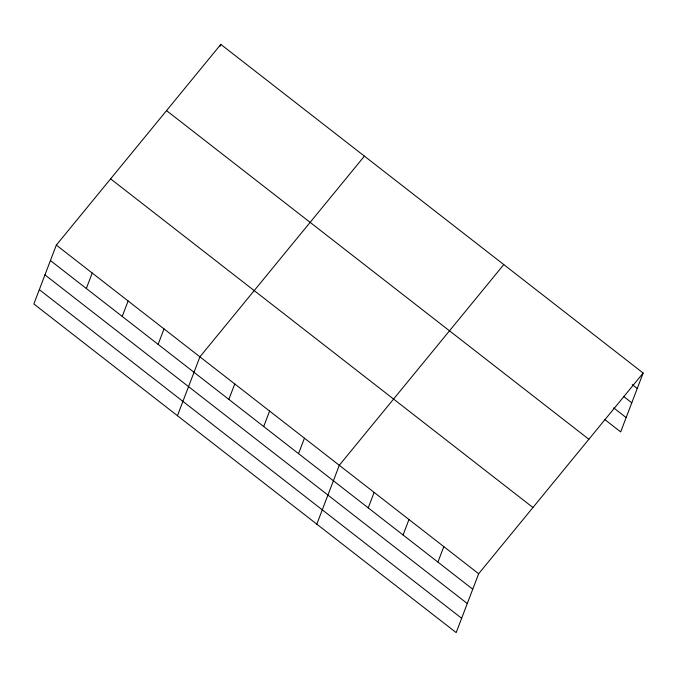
<?xml version="1.0" encoding="UTF-8"?>
<svg xmlns="http://www.w3.org/2000/svg" width="677" height="677" viewBox="0 0 677 677"><rect width="100%" height="100%" fill="white"/><g stroke="black" fill="none" stroke-linecap="round" stroke-linejoin="round"><path stroke-width="1.02" d="M56.326 245.099L33.85 303.965L456.18 632.606L478.656 573.741L643.15 373.035L220.82 44.394L56.326 245.099L478.656 573.741M86.326 288.495L92.224 273.034M220.084 46.324L220.82 44.394M122.224 316.43L128.122 300.969M158.122 344.365L164.02 328.904M177.442 415.703L199.918 356.838L364.412 156.133M228.86 399.413L234.758 383.952M263.7 426.527L269.607 411.066M298.54 453.641L304.447 438.18M316.811 524.159L339.287 465.294L503.781 264.58M368.229 507.868L374.127 492.407M403.069 534.982L408.976 519.521M437.909 562.088L443.816 546.635M643.15 373.035L620.674 431.901L604.908 419.63M632.267 384.621L637.243 388.496M623.483 396.367L631.776 402.815M613.701 407.892L626.14 417.574M166.542 110.63L588.863 439.271M110.613 178.863L532.943 507.513M50.428 260.56L472.749 589.202M44.953 274.887L467.282 603.529M39.317 289.638L461.646 618.287"/></g></svg>
